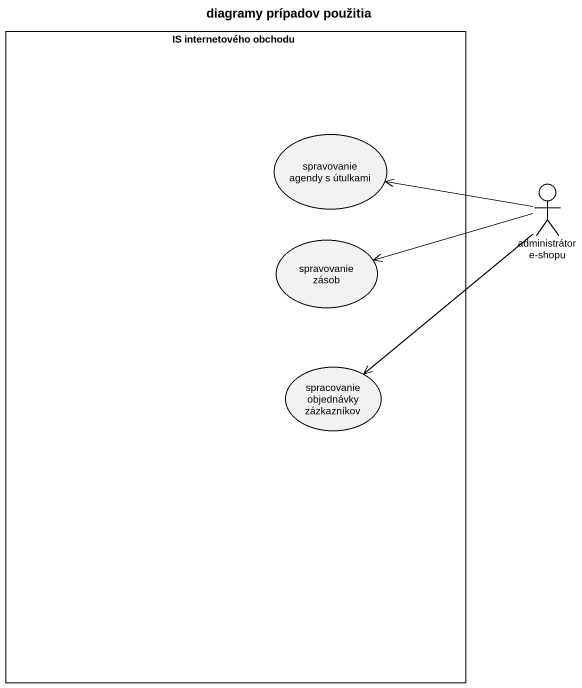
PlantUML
@startuml
title diagramy prípadov použitia
rectangle "IS internetového obchodu" as IS_internetového_obchodu {
  usecase "spravovanie agendy s útulkami" as spravovanie_agendy_s
  usecase "spravovanie zásob" as spravovanie_zásob
  usecase "spracovanie objednávky zázkazníkov" as spracovanie_objednávky
}
actor "administrátor e-shopu" as administrátor_e_shopu
administrátor_e_shopu -left-> spravovanie_agendy_s
administrátor_e_shopu -left-> spravovanie_zásob
administrátor_e_shopu --> spracovanie_objednávky
@enduml
